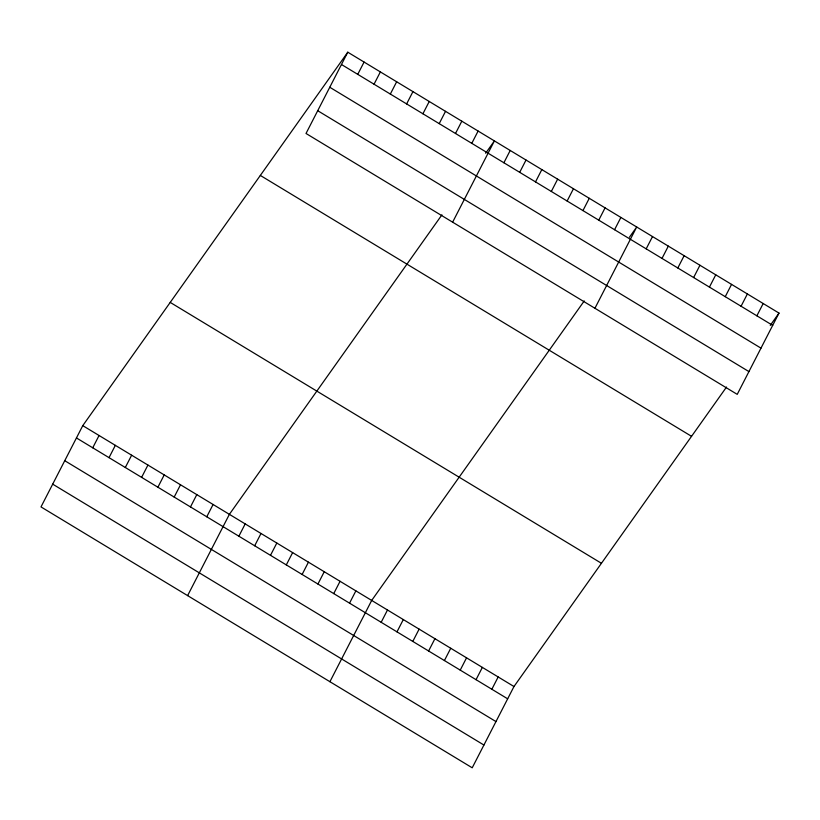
<?xml version="1.0" encoding="UTF-8"?>
<svg xmlns="http://www.w3.org/2000/svg" width="820" height="820" viewBox="0 0 820 820"><rect width="100%" height="100%" fill="white"/><g stroke="black" fill="none" stroke-linecap="round" stroke-linejoin="round"><path stroke-width="1.23" d="M347.782 52.203L306.014 133.475L737.231 394.358L779 313.086L347.782 52.203L82.769 425.641L41 506.914L472.217 767.797L513.986 686.524L726.53 387.03M92.742 447.792L99.056 435.502M109.029 457.652L115.343 445.352M125.316 467.502L131.641 455.213M141.614 477.363L147.928 465.063M357.756 74.353L364.07 62.064M157.901 487.213L164.215 474.923M374.043 84.214L380.367 71.914M174.188 497.074L180.513 484.774M390.34 94.064L396.654 81.774M190.486 506.924L196.8 494.634M406.628 103.925L412.942 91.625M206.773 516.784L213.087 504.484M422.915 113.775L429.239 101.485M187.616 595.617L229.385 514.345L441.929 214.85M439.212 123.635L445.526 111.335M238.876 536.198L245.19 523.908M455.5 133.486L461.814 121.196M254.682 545.771L261.006 533.471M471.787 143.346L478.111 131.046M270.497 555.335L276.811 543.045M452.63 222.179L494.398 140.907L485.655 153.227M286.303 564.898L292.627 552.608M503.89 162.76L510.204 150.47M302.119 574.461L308.433 562.172M519.706 172.333L526.02 160.033M317.934 584.035L324.248 571.735M535.511 181.897L541.835 169.607M333.74 593.598L340.054 581.298M551.327 191.46L557.641 179.17M349.556 603.161L355.87 590.871M567.132 201.023L573.457 188.733M329.917 681.707L371.685 600.435L584.229 300.94M582.948 210.596L589.262 198.296M381.177 622.288L387.491 609.998M598.754 220.16L605.078 207.86M396.982 631.861L403.307 619.561M614.569 229.723L620.883 217.433M412.798 641.424L419.112 629.135M594.93 308.269L636.699 226.996L629.411 237.267M428.604 650.988L434.928 638.698M646.191 248.849L652.515 236.56M444.419 660.551L450.733 648.261M662.006 258.423L668.32 246.123M460.235 670.124L466.549 657.824M677.812 267.986L684.136 255.696M476.041 679.688L482.355 667.398M693.628 277.549L699.942 265.26M491.856 689.251L498.17 676.961M709.433 287.113L715.757 274.823M725.249 296.686L731.563 284.386M741.065 306.249L747.379 293.96M756.87 315.813L763.184 303.523M770.257 325.407L779 313.086M341.468 64.503L772.686 325.376M329.773 87.258L760.98 348.141M317.719 110.71L748.926 371.593M260.329 175.439L691.547 436.322M170.222 302.406L601.439 563.289M82.769 425.641L513.986 686.524M76.444 437.941L507.662 698.814M64.749 460.696L495.967 721.579M52.695 484.148L483.913 745.031"/></g></svg>
